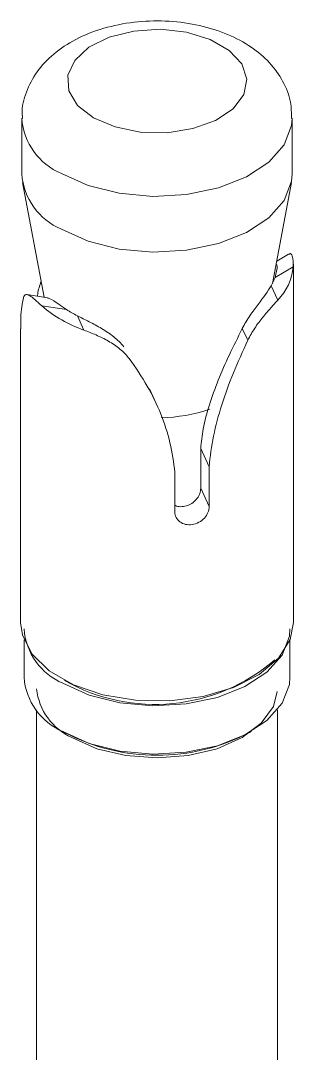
# Model space of a CAD drawing. Extents: x -976302 to -776254, y 5665 to 231437.
# Drawn here: x -791765.7 to -791705.3, y 83439.7 to 83668.2 of the extents above; entities that cross this region are included whole.
import ezdxf

# ---------------------------------------------------------------- set-up
doc = ezdxf.new("R2010")
doc.units = 0
doc.header["$LTSCALE"] = 1000
doc.header["$MEASUREMENT"] = 0

msp = doc.modelspace()

# ---------------------------------------------------------------- linework, layer by layer
at = {"linetype": 'Continuous', "lineweight": 15}
for p, q in [((-791765.48, 83646.64), (-791765.48, 83634.31)), ((-791765.48, 83646.64), (-791765.48, 83634.31)), ((-791765.48, 83646.64), (-791765.48, 83634.31)), ((-791765.48, 83646.64), (-791765.48, 83634.31)), ((-791705.6, 83634.31), (-791705.6, 83646.64)), ((-791705.6, 83634.31), (-791705.6, 83646.64)), ((-791705.6, 83634.31), (-791705.6, 83646.64)), ((-791705.6, 83634.31), (-791705.6, 83646.64)), ((-791765.31, 83632.45), (-791760.54, 83607.04)), ((-791765.31, 83632.45), (-791760.54, 83607.04)), ((-791765.31, 83632.45), (-791760.54, 83607.04)), ((-791765.31, 83632.45), (-791760.54, 83607.04)), ((-791709.97, 83610.11), (-791705.78, 83632.45)), ((-791709.97, 83610.11), (-791705.78, 83632.45)), ((-791709.97, 83610.11), (-791705.78, 83632.45)), ((-791709.97, 83610.11), (-791705.78, 83632.45)), ((-791706.43, 83616.56), (-791709.04, 83615.05)), ((-791706.43, 83616.56), (-791709.04, 83615.05)), ((-791706.43, 83616.56), (-791709.04, 83615.05)), ((-791706.43, 83616.56), (-791709.04, 83615.05)), ((-791705.38, 83613.77), (-791709.4, 83611.44)), ((-791705.38, 83613.77), (-791709.4, 83611.44)), ((-791705.35, 83535.08), (-791705.35, 83614.34)), ((-791705.35, 83535.08), (-791705.35, 83614.34)), ((-791705.35, 83535.08), (-791705.35, 83614.34)), ((-791705.35, 83535.08), (-791705.35, 83614.34)), ((-791710.27, 83609.57), (-791708.79, 83606.4)), ((-791710.27, 83609.57), (-791708.79, 83606.4)), ((-791759.8, 83606.93), (-791764.26, 83607.62)), ((-791759.8, 83606.93), (-791764.26, 83607.62)), ((-791759.8, 83606.93), (-791764.26, 83607.62)), ((-791759.8, 83606.93), (-791764.26, 83607.62)), ((-791755.55, 83604.31), (-791761.05, 83605.16)), ((-791755.55, 83604.31), (-791761.05, 83605.16)), ((-791751.71, 83599.76), (-791753.18, 83602.94)), ((-791751.71, 83599.76), (-791753.18, 83602.94)), ((-791765.74, 83600.03), (-791765.74, 83535.08)), ((-791765.74, 83600.03), (-791765.74, 83535.08)), ((-791765.74, 83600.03), (-791765.74, 83535.08)), ((-791765.74, 83600.03), (-791765.74, 83535.08)), ((-791715.43, 83597.51), (-791716.65, 83600.13)), ((-791715.43, 83597.51), (-791716.65, 83600.13)), ((-791735.72, 83583.55), (-791737.22, 83586.77)), ((-791735.72, 83583.55), (-791737.22, 83586.77)), ((-791735.72, 83583.55), (-791737.22, 83586.77)), ((-791735.72, 83583.55), (-791737.22, 83586.77)), ((-791725.85, 83573.57), (-791723.97, 83569.52)), ((-791725.85, 83573.57), (-791725.85, 83564.77)), ((-791725.85, 83573.57), (-791723.97, 83569.52)), ((-791725.85, 83573.57), (-791725.85, 83564.77)), ((-791723.97, 83560.72), (-791723.97, 83569.52)), ((-791723.97, 83560.72), (-791723.97, 83569.52)), ((-791731.62, 83568.34), (-791731.62, 83559.54)), ((-791731.62, 83568.34), (-791731.62, 83559.54)), ((-791725.85, 83564.77), (-791723.97, 83560.72)), ((-791725.85, 83564.77), (-791723.97, 83560.72)), ((-791764.98, 83531.21), (-791764.98, 83522.96)), ((-791764.98, 83531.21), (-791764.98, 83522.96)), ((-791764.98, 83531.21), (-791764.98, 83522.96)), ((-791764.98, 83531.21), (-791764.98, 83522.96)), ((-791706.1, 83522.96), (-791706.1, 83531.21)), ((-791706.1, 83522.96), (-791706.1, 83531.21)), ((-791706.1, 83522.96), (-791706.1, 83531.21)), ((-791706.1, 83522.96), (-791706.1, 83531.21)), ((-791762.21, 83515.76), (-791762.21, 83428.04)), ((-791762.21, 83515.76), (-791762.21, 83428.04)), ((-791762.21, 83515.76), (-791762.21, 83428.04)), ((-791762.21, 83515.76), (-791762.21, 83428.04)), ((-791708.87, 83428.04), (-791708.87, 83515.76)), ((-791708.87, 83428.04), (-791708.87, 83515.76)), ((-791708.87, 83428.04), (-791708.87, 83515.76)), ((-791708.87, 83428.04), (-791708.87, 83515.76)), ((-791756.36, 83510.94), (-791756.01, 83510.74)), ((-791756.36, 83510.94), (-791756.01, 83510.74)), ((-791756.36, 83510.94), (-791756.01, 83510.74)), ((-791756.36, 83510.94), (-791756.01, 83510.74)), ((-791715.08, 83510.74), (-791714.72, 83510.94)), ((-791715.08, 83510.74), (-791714.72, 83510.94)), ((-791715.08, 83510.74), (-791714.72, 83510.94)), ((-791715.08, 83510.74), (-791714.72, 83510.94))]:
    msp.add_line(p, q, dxfattribs=at)
at = {"linetype": 'Continuous', "lineweight": 15, "flags": 128}
for points in [[(-791749.6, 83646.74), (-791753.12, 83649.5), (-791755.07, 83652.72), (-791755.29, 83656.14), (-791753.76, 83659.45), (-791750.61, 83662.34), (-791746.12, 83664.57), (-791740.69, 83665.94), (-791734.8, 83666.32), (-791728.98, 83665.69), (-791723.74, 83664.09), (-791719.55, 83661.67), (-791716.78, 83658.65), (-791715.68, 83655.29), (-791716.34, 83651.89), (-791718.71, 83648.75), (-791722.58, 83646.16), (-791727.59, 83644.34), (-791733.32, 83643.45), (-791739.24, 83643.58), (-791744.83, 83644.71), (-791749.6, 83646.74)], [(-791749.6, 83646.74), (-791753.12, 83649.5), (-791755.07, 83652.72), (-791755.29, 83656.14), (-791753.76, 83659.45), (-791750.61, 83662.34), (-791746.12, 83664.57), (-791740.69, 83665.94), (-791734.8, 83666.32), (-791728.98, 83665.69), (-791723.74, 83664.09), (-791719.55, 83661.67), (-791716.78, 83658.65), (-791715.68, 83655.29), (-791716.34, 83651.89), (-791718.71, 83648.75), (-791722.58, 83646.16), (-791727.59, 83644.34), (-791733.32, 83643.45), (-791739.24, 83643.58), (-791744.83, 83644.71), (-791749.6, 83646.74)], [(-791749.6, 83646.74), (-791753.12, 83649.5), (-791755.07, 83652.72), (-791755.29, 83656.14), (-791753.76, 83659.45), (-791750.61, 83662.34), (-791746.12, 83664.57), (-791740.69, 83665.94), (-791734.8, 83666.32), (-791728.98, 83665.69), (-791723.74, 83664.09), (-791719.55, 83661.67), (-791716.78, 83658.65), (-791715.68, 83655.29), (-791716.34, 83651.89), (-791718.71, 83648.75), (-791722.58, 83646.16), (-791727.59, 83644.34), (-791733.32, 83643.45), (-791739.24, 83643.58), (-791744.83, 83644.71), (-791749.6, 83646.74)], [(-791749.6, 83646.74), (-791753.12, 83649.5), (-791755.07, 83652.72), (-791755.29, 83656.14), (-791753.76, 83659.45), (-791750.61, 83662.34), (-791746.12, 83664.57), (-791740.69, 83665.94), (-791734.8, 83666.32), (-791728.98, 83665.69), (-791723.74, 83664.09), (-791719.55, 83661.67), (-791716.78, 83658.65), (-791715.68, 83655.29), (-791716.34, 83651.89), (-791718.71, 83648.75), (-791722.58, 83646.16), (-791727.59, 83644.34), (-791733.32, 83643.45), (-791739.24, 83643.58), (-791744.83, 83644.71), (-791749.6, 83646.74)], [(-791705.6, 83646.61), (-791705.73, 83645.01), (-791707.37, 83640.78), (-791710.78, 83636.92), (-791715.74, 83633.67), (-791721.95, 83631.24), (-791729.01, 83629.77), (-791736.48, 83629.36), (-791743.9, 83630.04), (-791750.78, 83631.76), (-791756.71, 83634.42)], [(-791705.6, 83646.61), (-791705.73, 83645.01), (-791707.37, 83640.78), (-791710.78, 83636.92), (-791715.74, 83633.67), (-791721.95, 83631.24), (-791729.01, 83629.77), (-791736.48, 83629.36), (-791743.9, 83630.04), (-791750.78, 83631.76), (-791756.71, 83634.42)], [(-791705.6, 83634.31), (-791705.73, 83632.69), (-791707.37, 83628.46), (-791710.78, 83624.6), (-791715.74, 83621.35), (-791721.95, 83618.91), (-791729.01, 83617.44), (-791736.48, 83617.04), (-791743.9, 83617.71), (-791750.78, 83619.43), (-791756.71, 83622.09)], [(-791705.6, 83634.31), (-791705.73, 83632.69), (-791707.37, 83628.46), (-791710.78, 83624.6), (-791715.74, 83621.35), (-791721.95, 83618.91), (-791729.01, 83617.44), (-791736.48, 83617.04), (-791743.9, 83617.71), (-791750.78, 83619.43), (-791756.71, 83622.09)], [(-791705.6, 83634.31), (-791705.73, 83632.69), (-791707.37, 83628.46), (-791710.78, 83624.6), (-791715.74, 83621.35), (-791721.95, 83618.91), (-791729.01, 83617.44), (-791736.48, 83617.04), (-791743.9, 83617.71), (-791750.78, 83619.43), (-791756.71, 83622.09)], [(-791705.6, 83634.31), (-791705.73, 83632.69), (-791707.37, 83628.46), (-791710.78, 83624.6), (-791715.74, 83621.35), (-791721.95, 83618.91), (-791729.01, 83617.44), (-791736.48, 83617.04), (-791743.9, 83617.71), (-791750.78, 83619.43), (-791756.71, 83622.09)], [(-791765.74, 83535.08), (-791765.36, 83532.35), (-791763.25, 83528.16), (-791759.4, 83524.4), (-791754.05, 83521.31), (-791747.53, 83519.08), (-791740.27, 83517.86), (-791732.7, 83517.73), (-791725.32, 83518.68), (-791718.57, 83520.66), (-791712.89, 83523.55), (-791708.64, 83527.17), (-791706.08, 83531.28), (-791705.35, 83535.08)], [(-791765.74, 83535.08), (-791765.36, 83532.35), (-791763.25, 83528.16), (-791759.4, 83524.4), (-791754.05, 83521.31), (-791747.53, 83519.08), (-791740.27, 83517.86), (-791732.7, 83517.73), (-791725.32, 83518.68), (-791718.57, 83520.66), (-791712.89, 83523.55), (-791708.64, 83527.17), (-791706.08, 83531.28), (-791705.35, 83535.08)], [(-791765.74, 83535.08), (-791765.36, 83532.35), (-791763.25, 83528.16), (-791759.4, 83524.4), (-791754.05, 83521.31), (-791747.53, 83519.08), (-791740.27, 83517.86), (-791732.7, 83517.73), (-791725.32, 83518.68), (-791718.57, 83520.66), (-791712.89, 83523.55), (-791708.64, 83527.17), (-791706.08, 83531.28), (-791705.35, 83535.08)], [(-791765.74, 83535.08), (-791765.36, 83532.35), (-791763.25, 83528.16), (-791759.4, 83524.4), (-791754.05, 83521.31), (-791747.53, 83519.08), (-791740.27, 83517.86), (-791732.7, 83517.73), (-791725.32, 83518.68), (-791718.57, 83520.66), (-791712.89, 83523.55), (-791708.64, 83527.17), (-791706.08, 83531.28), (-791705.35, 83535.08)], [(-791706.1, 83533.64), (-791706.23, 83532.04), (-791707.84, 83527.88), (-791711.19, 83524.09), (-791716.07, 83520.89), (-791722.18, 83518.5), (-791729.12, 83517.06), (-791736.47, 83516.66), (-791743.76, 83517.32), (-791750.53, 83519.01), (-791756.36, 83521.62)], [(-791706.1, 83533.64), (-791706.23, 83532.04), (-791707.84, 83527.88), (-791711.19, 83524.09), (-791716.07, 83520.89), (-791722.18, 83518.5), (-791729.12, 83517.06), (-791736.47, 83516.66), (-791743.76, 83517.32), (-791750.53, 83519.01), (-791756.36, 83521.62)], [(-791706.1, 83533.64), (-791706.23, 83532.04), (-791707.84, 83527.88), (-791711.19, 83524.09), (-791716.07, 83520.89), (-791722.18, 83518.5), (-791729.12, 83517.06), (-791736.47, 83516.66), (-791743.76, 83517.32), (-791750.53, 83519.01), (-791756.36, 83521.62)], [(-791706.1, 83533.64), (-791706.23, 83532.04), (-791707.84, 83527.88), (-791711.19, 83524.09), (-791716.07, 83520.89), (-791722.18, 83518.5), (-791729.12, 83517.06), (-791736.47, 83516.66), (-791743.76, 83517.32), (-791750.53, 83519.01), (-791756.36, 83521.62)], [(-791706.1, 83522.96), (-791706.23, 83521.36), (-791707.84, 83517.2), (-791711.19, 83513.41), (-791716.07, 83510.21), (-791722.18, 83507.82), (-791729.12, 83506.37), (-791736.47, 83505.97), (-791743.76, 83506.64), (-791750.53, 83508.33), (-791756.36, 83510.94)], [(-791706.1, 83522.96), (-791706.23, 83521.36), (-791707.84, 83517.2), (-791711.19, 83513.41), (-791716.07, 83510.21), (-791722.18, 83507.82), (-791729.12, 83506.37), (-791736.47, 83505.97), (-791743.76, 83506.64), (-791750.53, 83508.33), (-791756.36, 83510.94)], [(-791706.1, 83522.96), (-791706.23, 83521.36), (-791707.84, 83517.2), (-791711.19, 83513.41), (-791716.07, 83510.21), (-791722.18, 83507.82), (-791729.12, 83506.37), (-791736.47, 83505.97), (-791743.76, 83506.64), (-791750.53, 83508.33), (-791756.36, 83510.94)], [(-791706.1, 83522.96), (-791706.23, 83521.36), (-791707.84, 83517.2), (-791711.19, 83513.41), (-791716.07, 83510.21), (-791722.18, 83507.82), (-791729.12, 83506.37), (-791736.47, 83505.97), (-791743.76, 83506.64), (-791750.53, 83508.33), (-791756.36, 83510.94)], [(-791708.9, 83519.78), (-791709.78, 83516.51), (-791712.45, 83512.79), (-791716.68, 83509.61), (-791722.21, 83507.16), (-791728.64, 83505.62), (-791735.54, 83505.1), (-791742.45, 83505.62), (-791748.88, 83507.16), (-791754.4, 83509.61)], [(-791708.9, 83519.78), (-791709.78, 83516.51), (-791712.45, 83512.79), (-791716.68, 83509.61), (-791722.21, 83507.16), (-791728.64, 83505.62), (-791735.54, 83505.1), (-791742.45, 83505.62), (-791748.88, 83507.16), (-791754.4, 83509.61)]]:
    msp.add_lwpolyline(points, dxfattribs=at)
at = {"linetype": 'Continuous', "lineweight": 15}
for centre, radius, start, end in [((-791751.1, 83647.71), 14.43, 184.4331, 247.0907), ((-791751.11, 83635.37), 14.41, 184.2066, 247.1136), ((-791751.11, 83635.37), 14.41, 184.2066, 247.1136), ((-791717.67, 83615), 12.36, 315.9205, 354.2826), ((-791717.67, 83615), 12.36, 315.9205, 354.2826), ((-791719.54, 83615.01), 10.75, 329.5973, 340.6057), ((-791719.54, 83615.01), 10.75, 329.5973, 340.6057), ((-791742.49, 83626.52), 28.3, 229.0183, 250.9871), ((-791742.49, 83626.52), 28.3, 229.0183, 250.9871), ((-791741.82, 83625.36), 25.13, 236.8797, 243.1257), ((-791741.82, 83625.36), 25.13, 236.8797, 243.1257), ((-791735.32, 83615.74), 35.37, 271.0925, 288.9167), ((-791735.32, 83615.74), 35.37, 271.0925, 288.9167), ((-791750.85, 83534.68), 14.17, 184.2066, 247.1136), ((-791750.85, 83534.68), 14.17, 184.2066, 247.1136), ((-791735.98, 83557.59), 40.63, 240.4683, 310.6934), ((-791735.98, 83557.59), 40.63, 240.4683, 310.6934), ((-791750.85, 83524), 14.17, 184.2066, 247.1136), ((-791750.85, 83524), 14.17, 184.2066, 247.1136), ((-791748.86, 83521.84), 13.43, 186.2564, 245.6346), ((-791735.54, 83549.69), 44, 242.2873, 297.7181), ((-791735.54, 83549.69), 44, 242.2873, 297.7181)]:
    msp.add_arc(centre, radius, start, end, dxfattribs=at)
for points, knots in [([(-791705.78, 83646.59), (-791705.78, 83647.8), (-791705.78, 83650.69), (-791707.56, 83654.97), (-791710.54, 83659.11), (-791714.68, 83662.59), (-791719.89, 83665.38), (-791726.06, 83667.33), (-791732.85, 83668.28), (-791739.83, 83668.15), (-791746.66, 83666.94), (-791752.82, 83664.67), (-791757.94, 83661.5), (-791761.85, 83657.62), (-791764.36, 83653.16), (-791765.57, 83649.33), (-791765.36, 83647.15), (-791765.3, 83646.59)], [0, 0, 0, 0, 0.046503, 0.111141, 0.17548, 0.243089, 0.315844, 0.392566, 0.470023, 0.547522, 0.625824, 0.705856, 0.780164, 0.849873, 0.915259, 0.978556, 1, 1, 1, 1]), ([(-791705.78, 83646.59), (-791705.78, 83647.8), (-791705.78, 83650.69), (-791707.56, 83654.97), (-791710.54, 83659.11), (-791714.68, 83662.59), (-791719.89, 83665.38), (-791726.06, 83667.33), (-791732.85, 83668.28), (-791739.83, 83668.15), (-791746.66, 83666.94), (-791752.82, 83664.67), (-791757.94, 83661.5), (-791761.85, 83657.62), (-791764.36, 83653.16), (-791765.57, 83649.33), (-791765.36, 83647.15), (-791765.3, 83646.59)], [0, 0, 0, 0, 0.046503, 0.111141, 0.17548, 0.243089, 0.315844, 0.392566, 0.470023, 0.547522, 0.625824, 0.705856, 0.780164, 0.849873, 0.915259, 0.978556, 1, 1, 1, 1]), ([(-791705.78, 83646.59), (-791705.78, 83647.8), (-791705.78, 83650.69), (-791707.56, 83654.97), (-791710.54, 83659.11), (-791714.68, 83662.59), (-791719.89, 83665.38), (-791726.06, 83667.33), (-791732.85, 83668.28), (-791739.83, 83668.15), (-791746.66, 83666.94), (-791752.82, 83664.67), (-791757.94, 83661.5), (-791761.85, 83657.62), (-791764.36, 83653.16), (-791765.57, 83649.33), (-791765.36, 83647.15), (-791765.3, 83646.59)], [0, 0, 0, 0, 0.046503, 0.111141, 0.17548, 0.243089, 0.315844, 0.392566, 0.470023, 0.547522, 0.625824, 0.705856, 0.780164, 0.849873, 0.915259, 0.978556, 1, 1, 1, 1]), ([(-791705.78, 83646.59), (-791705.78, 83647.8), (-791705.78, 83650.69), (-791707.56, 83654.97), (-791710.54, 83659.11), (-791714.68, 83662.59), (-791719.89, 83665.38), (-791726.06, 83667.33), (-791732.85, 83668.28), (-791739.83, 83668.15), (-791746.66, 83666.94), (-791752.82, 83664.67), (-791757.94, 83661.5), (-791761.85, 83657.62), (-791764.36, 83653.16), (-791765.57, 83649.33), (-791765.36, 83647.15), (-791765.3, 83646.59)], [0, 0, 0, 0, 0.046503, 0.111141, 0.17548, 0.243089, 0.315844, 0.392566, 0.470023, 0.547522, 0.625824, 0.705856, 0.780164, 0.849873, 0.915259, 0.978556, 1, 1, 1, 1]), ([(-791705.38, 83613.77), (-791705.39, 83614.63), (-791705.41, 83616.13), (-791706.01, 83616.89), (-791706.31, 83616.54), (-791706.37, 83616.47)], [0, 0, 0, 0, 0.523178, 0.9004856, 1, 1, 1, 1]), ([(-791705.38, 83613.77), (-791705.39, 83614.63), (-791705.41, 83616.13), (-791706.01, 83616.89), (-791706.31, 83616.54), (-791706.37, 83616.47)], [0, 0, 0, 0, 0.523178, 0.9004856, 1, 1, 1, 1]), ([(-791705.38, 83613.77), (-791705.39, 83614.63), (-791705.41, 83616.13), (-791706.01, 83616.89), (-791706.31, 83616.54), (-791706.37, 83616.47)], [0, 0, 0, 0, 0.523178, 0.9004856, 1, 1, 1, 1]), ([(-791705.38, 83613.77), (-791705.39, 83614.63), (-791705.41, 83616.13), (-791706.01, 83616.89), (-791706.31, 83616.54), (-791706.37, 83616.47)], [0, 0, 0, 0, 0.523178, 0.9004856, 1, 1, 1, 1]), ([(-791709.4, 83611.44), (-791709.14, 83612.41), (-791708.76, 83613.82), (-791709.06, 83614.32), (-791709.15, 83614.47)], [0, 0, 0, 0, 0.686379, 1, 1, 1, 1]), ([(-791709.4, 83611.44), (-791709.14, 83612.41), (-791708.76, 83613.82), (-791709.06, 83614.32), (-791709.15, 83614.47)], [0, 0, 0, 0, 0.686379, 1, 1, 1, 1]), ([(-791709.4, 83611.44), (-791709.14, 83612.41), (-791708.76, 83613.82), (-791709.06, 83614.32), (-791709.15, 83614.47)], [0, 0, 0, 0, 0.686379, 1, 1, 1, 1]), ([(-791709.4, 83611.44), (-791709.14, 83612.41), (-791708.76, 83613.82), (-791709.06, 83614.32), (-791709.15, 83614.47)], [0, 0, 0, 0, 0.686379, 1, 1, 1, 1]), ([(-791761.2, 83610.57), (-791761.53, 83609.62), (-791761.91, 83608.5), (-791762, 83607.44), (-791762.01, 83607.27)], [0, 0, 0, 0, 0.8441971, 1, 1, 1, 1]), ([(-791761.2, 83610.57), (-791761.53, 83609.62), (-791761.91, 83608.5), (-791762, 83607.44), (-791762.01, 83607.27)], [0, 0, 0, 0, 0.8441971, 1, 1, 1, 1]), ([(-791761.2, 83610.57), (-791761.53, 83609.62), (-791761.91, 83608.5), (-791762, 83607.44), (-791762.01, 83607.27)], [0, 0, 0, 0, 0.8441971, 1, 1, 1, 1]), ([(-791761.2, 83610.57), (-791761.53, 83609.62), (-791761.91, 83608.5), (-791762, 83607.44), (-791762.01, 83607.27)], [0, 0, 0, 0, 0.8441971, 1, 1, 1, 1]), ([(-791716.65, 83600.13), (-791716.16, 83601.09), (-791715.59, 83602.03), (-791714.36, 83603.84), (-791713.74, 83604.68), (-791711.96, 83607.05), (-791710.97, 83608.37), (-791710.27, 83609.57)], [0, 0, 0, 0, 0.25, 0.25, 0.5, 0.5, 1, 1, 1, 1]), ([(-791716.65, 83600.13), (-791716.16, 83601.09), (-791715.59, 83602.03), (-791714.36, 83603.84), (-791713.74, 83604.68), (-791711.96, 83607.05), (-791710.97, 83608.37), (-791710.27, 83609.57)], [0, 0, 0, 0, 0.25, 0.25, 0.5, 0.5, 1, 1, 1, 1]), ([(-791716.65, 83600.13), (-791716.16, 83601.09), (-791715.59, 83602.03), (-791714.36, 83603.84), (-791713.74, 83604.68), (-791711.96, 83607.05), (-791710.97, 83608.37), (-791710.27, 83609.57)], [0, 0, 0, 0, 0.25, 0.25, 0.5, 0.5, 1, 1, 1, 1]), ([(-791716.65, 83600.13), (-791716.16, 83601.09), (-791715.59, 83602.03), (-791714.36, 83603.84), (-791713.74, 83604.68), (-791711.96, 83607.05), (-791710.97, 83608.37), (-791710.27, 83609.57)], [0, 0, 0, 0, 0.25, 0.25, 0.5, 0.5, 1, 1, 1, 1]), ([(-791765.69, 83600.03), (-791765.71, 83600.88), (-791765.78, 83603.8), (-791765.38, 83605.65), (-791765.1, 83606.96)], [0, 0, 0, 0, 0.289158, 1, 1, 1, 1]), ([(-791765.69, 83600.03), (-791765.71, 83600.88), (-791765.78, 83603.8), (-791765.38, 83605.65), (-791765.1, 83606.96)], [0, 0, 0, 0, 0.289158, 1, 1, 1, 1]), ([(-791765.69, 83600.03), (-791765.71, 83600.88), (-791765.78, 83603.8), (-791765.38, 83605.65), (-791765.1, 83606.96)], [0, 0, 0, 0, 0.289158, 1, 1, 1, 1]), ([(-791765.69, 83600.03), (-791765.71, 83600.88), (-791765.78, 83603.8), (-791765.38, 83605.65), (-791765.1, 83606.96)], [0, 0, 0, 0, 0.289158, 1, 1, 1, 1]), ([(-791765.1, 83606.96), (-791764.98, 83607.34), (-791764.82, 83607.55), (-791764.38, 83607.68), (-791764.1, 83607.6), (-791763.42, 83607.2), (-791763.01, 83606.89), (-791762.11, 83606.12), (-791761.6, 83605.66), (-791761.05, 83605.16)], [0, 0, 0, 0, 0.25, 0.25, 0.5, 0.5, 0.75, 0.75, 1, 1, 1, 1]), ([(-791765.1, 83606.96), (-791764.98, 83607.34), (-791764.82, 83607.55), (-791764.38, 83607.68), (-791764.1, 83607.6), (-791763.42, 83607.2), (-791763.01, 83606.89), (-791762.11, 83606.12), (-791761.6, 83605.66), (-791761.05, 83605.16)], [0, 0, 0, 0, 0.25, 0.25, 0.5, 0.5, 0.75, 0.75, 1, 1, 1, 1]), ([(-791765.1, 83606.96), (-791764.98, 83607.34), (-791764.82, 83607.55), (-791764.38, 83607.68), (-791764.1, 83607.6), (-791763.42, 83607.2), (-791763.01, 83606.89), (-791762.11, 83606.12), (-791761.6, 83605.66), (-791761.05, 83605.16)], [0, 0, 0, 0, 0.25, 0.25, 0.5, 0.5, 0.75, 0.75, 1, 1, 1, 1]), ([(-791765.1, 83606.96), (-791764.98, 83607.34), (-791764.82, 83607.55), (-791764.38, 83607.68), (-791764.1, 83607.6), (-791763.42, 83607.2), (-791763.01, 83606.89), (-791762.11, 83606.12), (-791761.6, 83605.66), (-791761.05, 83605.16)], [0, 0, 0, 0, 0.25, 0.25, 0.5, 0.5, 0.75, 0.75, 1, 1, 1, 1]), ([(-791759.81, 83606.85), (-791759.64, 83606.82), (-791759.11, 83606.76), (-791757.63, 83605.68), (-791756.15, 83604.7), (-791755.55, 83604.31)], [0, 0, 0, 0, 0.205231, 0.676609, 1, 1, 1, 1]), ([(-791759.81, 83606.85), (-791759.64, 83606.82), (-791759.11, 83606.76), (-791757.63, 83605.68), (-791756.15, 83604.7), (-791755.55, 83604.31)], [0, 0, 0, 0, 0.205231, 0.676609, 1, 1, 1, 1]), ([(-791759.81, 83606.85), (-791759.64, 83606.82), (-791759.11, 83606.76), (-791757.63, 83605.68), (-791756.15, 83604.7), (-791755.55, 83604.31)], [0, 0, 0, 0, 0.205231, 0.676609, 1, 1, 1, 1]), ([(-791759.81, 83606.85), (-791759.64, 83606.82), (-791759.11, 83606.76), (-791757.63, 83605.68), (-791756.15, 83604.7), (-791755.55, 83604.31)], [0, 0, 0, 0, 0.205231, 0.676609, 1, 1, 1, 1]), ([(-791715.43, 83597.51), (-791715, 83598.44), (-791714.48, 83599.33), (-791713.34, 83601.05), (-791712.73, 83601.86), (-791711.52, 83603.35), (-791710.92, 83604.04), (-791709.8, 83605.29), (-791709.28, 83605.87), (-791708.79, 83606.4)], [0, 0, 0, 0, 0.25, 0.25, 0.5, 0.5, 0.75, 0.75, 1, 1, 1, 1]), ([(-791715.43, 83597.51), (-791715, 83598.44), (-791714.48, 83599.33), (-791713.34, 83601.05), (-791712.73, 83601.86), (-791711.52, 83603.35), (-791710.92, 83604.04), (-791709.8, 83605.29), (-791709.28, 83605.87), (-791708.79, 83606.4)], [0, 0, 0, 0, 0.25, 0.25, 0.5, 0.5, 0.75, 0.75, 1, 1, 1, 1]), ([(-791715.43, 83597.51), (-791715, 83598.44), (-791714.48, 83599.33), (-791713.34, 83601.05), (-791712.73, 83601.86), (-791711.52, 83603.35), (-791710.92, 83604.04), (-791709.8, 83605.29), (-791709.28, 83605.87), (-791708.79, 83606.4)], [0, 0, 0, 0, 0.25, 0.25, 0.5, 0.5, 0.75, 0.75, 1, 1, 1, 1]), ([(-791715.43, 83597.51), (-791715, 83598.44), (-791714.48, 83599.33), (-791713.34, 83601.05), (-791712.73, 83601.86), (-791711.52, 83603.35), (-791710.92, 83604.04), (-791709.8, 83605.29), (-791709.28, 83605.87), (-791708.79, 83606.4)], [0, 0, 0, 0, 0.25, 0.25, 0.5, 0.5, 0.75, 0.75, 1, 1, 1, 1]), ([(-791753.18, 83602.94), (-791752.35, 83602.52), (-791751.49, 83602.09), (-791749.69, 83601.17), (-791748.74, 83600.67), (-791747.34, 83599.84), (-791746.88, 83599.55), (-791745.97, 83598.93), (-791745.52, 83598.61), (-791744.69, 83597.94), (-791744.29, 83597.59), (-791743.55, 83596.85), (-791743.21, 83596.47), (-791742.91, 83596.07)], [0, 0, 0, 0, 0.25, 0.25, 0.5, 0.5, 0.625, 0.625, 0.75, 0.75, 0.875, 0.875, 1, 1, 1, 1]), ([(-791753.18, 83602.94), (-791752.35, 83602.52), (-791751.49, 83602.09), (-791749.69, 83601.17), (-791748.74, 83600.67), (-791747.34, 83599.84), (-791746.88, 83599.55), (-791745.97, 83598.93), (-791745.52, 83598.61), (-791744.69, 83597.94), (-791744.29, 83597.59), (-791743.55, 83596.85), (-791743.21, 83596.47), (-791742.91, 83596.07)], [0, 0, 0, 0, 0.25, 0.25, 0.5, 0.5, 0.625, 0.625, 0.75, 0.75, 0.875, 0.875, 1, 1, 1, 1]), ([(-791753.18, 83602.94), (-791752.35, 83602.52), (-791751.49, 83602.09), (-791749.69, 83601.17), (-791748.74, 83600.67), (-791747.34, 83599.84), (-791746.88, 83599.55), (-791745.97, 83598.93), (-791745.52, 83598.61), (-791744.69, 83597.94), (-791744.29, 83597.59), (-791743.55, 83596.85), (-791743.21, 83596.47), (-791742.91, 83596.07)], [0, 0, 0, 0, 0.25, 0.25, 0.5, 0.5, 0.625, 0.625, 0.75, 0.75, 0.875, 0.875, 1, 1, 1, 1]), ([(-791753.18, 83602.94), (-791752.35, 83602.52), (-791751.49, 83602.09), (-791749.69, 83601.17), (-791748.74, 83600.67), (-791747.34, 83599.84), (-791746.88, 83599.55), (-791745.97, 83598.93), (-791745.52, 83598.61), (-791744.69, 83597.94), (-791744.29, 83597.59), (-791743.55, 83596.85), (-791743.21, 83596.47), (-791742.91, 83596.07)], [0, 0, 0, 0, 0.25, 0.25, 0.5, 0.5, 0.625, 0.625, 0.75, 0.75, 0.875, 0.875, 1, 1, 1, 1]), ([(-791751.71, 83599.76), (-791750.83, 83599.44), (-791749.93, 83599.09), (-791748.12, 83598.29), (-791747.19, 83597.84), (-791745.4, 83596.81), (-791744.54, 83596.23), (-791742.96, 83594.93), (-791742.27, 83594.23), (-791741.7, 83593.45)], [0, 0, 0, 0, 0.25, 0.25, 0.5, 0.5, 0.75, 0.75, 1, 1, 1, 1]), ([(-791751.71, 83599.76), (-791750.83, 83599.44), (-791749.93, 83599.09), (-791748.12, 83598.29), (-791747.19, 83597.84), (-791745.4, 83596.81), (-791744.54, 83596.23), (-791742.96, 83594.93), (-791742.27, 83594.23), (-791741.7, 83593.45)], [0, 0, 0, 0, 0.25, 0.25, 0.5, 0.5, 0.75, 0.75, 1, 1, 1, 1]), ([(-791751.71, 83599.76), (-791750.83, 83599.44), (-791749.93, 83599.09), (-791748.12, 83598.29), (-791747.19, 83597.84), (-791745.4, 83596.81), (-791744.54, 83596.23), (-791742.96, 83594.93), (-791742.27, 83594.23), (-791741.7, 83593.45)], [0, 0, 0, 0, 0.25, 0.25, 0.5, 0.5, 0.75, 0.75, 1, 1, 1, 1]), ([(-791751.71, 83599.76), (-791750.83, 83599.44), (-791749.93, 83599.09), (-791748.12, 83598.29), (-791747.19, 83597.84), (-791745.4, 83596.81), (-791744.54, 83596.23), (-791742.96, 83594.93), (-791742.27, 83594.23), (-791741.7, 83593.45)], [0, 0, 0, 0, 0.25, 0.25, 0.5, 0.5, 0.75, 0.75, 1, 1, 1, 1]), ([(-791716.65, 83600.13), (-791717.64, 83598.17), (-791718.61, 83596.23), (-791720.41, 83592.4), (-791721.23, 83590.53), (-791722.71, 83586.86), (-791723.36, 83585.06), (-791724.49, 83581.47), (-791724.96, 83579.68), (-791725.34, 83577.92)], [0, 0, 0, 0, 0.25, 0.25, 0.5, 0.5, 0.75, 0.75, 1, 1, 1, 1]), ([(-791716.65, 83600.13), (-791717.64, 83598.17), (-791718.61, 83596.23), (-791720.41, 83592.4), (-791721.23, 83590.53), (-791722.71, 83586.86), (-791723.36, 83585.06), (-791724.49, 83581.47), (-791724.96, 83579.68), (-791725.34, 83577.92)], [0, 0, 0, 0, 0.25, 0.25, 0.5, 0.5, 0.75, 0.75, 1, 1, 1, 1]), ([(-791716.65, 83600.13), (-791717.64, 83598.17), (-791718.61, 83596.23), (-791720.41, 83592.4), (-791721.23, 83590.53), (-791722.71, 83586.86), (-791723.36, 83585.06), (-791724.49, 83581.47), (-791724.96, 83579.68), (-791725.34, 83577.92)], [0, 0, 0, 0, 0.25, 0.25, 0.5, 0.5, 0.75, 0.75, 1, 1, 1, 1]), ([(-791716.65, 83600.13), (-791717.64, 83598.17), (-791718.61, 83596.23), (-791720.41, 83592.4), (-791721.23, 83590.53), (-791722.71, 83586.86), (-791723.36, 83585.06), (-791724.49, 83581.47), (-791724.96, 83579.68), (-791725.34, 83577.92)], [0, 0, 0, 0, 0.25, 0.25, 0.5, 0.5, 0.75, 0.75, 1, 1, 1, 1]), ([(-791723.97, 83569.52), (-791723.62, 83574.05), (-791722.67, 83578.58), (-791720.47, 83585.54), (-791719.6, 83587.91), (-791717.65, 83592.68), (-791716.57, 83595.08), (-791715.43, 83597.51)], [0, 0, 0, 0, 0.5, 0.5, 0.75, 0.75, 1, 1, 1, 1]), ([(-791723.97, 83569.52), (-791723.62, 83574.05), (-791722.67, 83578.58), (-791720.47, 83585.54), (-791719.6, 83587.91), (-791717.65, 83592.68), (-791716.57, 83595.08), (-791715.43, 83597.51)], [0, 0, 0, 0, 0.5, 0.5, 0.75, 0.75, 1, 1, 1, 1]), ([(-791723.97, 83569.52), (-791723.62, 83574.05), (-791722.67, 83578.58), (-791720.47, 83585.54), (-791719.6, 83587.91), (-791717.65, 83592.68), (-791716.57, 83595.08), (-791715.43, 83597.51)], [0, 0, 0, 0, 0.5, 0.5, 0.75, 0.75, 1, 1, 1, 1]), ([(-791723.97, 83569.52), (-791723.62, 83574.05), (-791722.67, 83578.58), (-791720.47, 83585.54), (-791719.6, 83587.91), (-791717.65, 83592.68), (-791716.57, 83595.08), (-791715.43, 83597.51)], [0, 0, 0, 0, 0.5, 0.5, 0.75, 0.75, 1, 1, 1, 1]), ([(-791741.7, 83593.45), (-791740.2, 83591.42), (-791738.88, 83589.41), (-791736.55, 83585.34), (-791735.54, 83583.28), (-791733.01, 83576.99), (-791732, 83572.74), (-791731.62, 83568.34)], [0, 0, 0, 0, 0.25, 0.25, 0.5, 0.5, 1, 1, 1, 1]), ([(-791741.7, 83593.45), (-791740.2, 83591.42), (-791738.88, 83589.41), (-791736.55, 83585.34), (-791735.54, 83583.28), (-791733.01, 83576.99), (-791732, 83572.74), (-791731.62, 83568.34)], [0, 0, 0, 0, 0.25, 0.25, 0.5, 0.5, 1, 1, 1, 1]), ([(-791741.7, 83593.45), (-791740.2, 83591.42), (-791738.88, 83589.41), (-791736.55, 83585.34), (-791735.54, 83583.28), (-791733.01, 83576.99), (-791732, 83572.74), (-791731.62, 83568.34)], [0, 0, 0, 0, 0.25, 0.25, 0.5, 0.5, 1, 1, 1, 1]), ([(-791741.7, 83593.45), (-791740.2, 83591.42), (-791738.88, 83589.41), (-791736.55, 83585.34), (-791735.54, 83583.28), (-791733.01, 83576.99), (-791732, 83572.74), (-791731.62, 83568.34)], [0, 0, 0, 0, 0.25, 0.25, 0.5, 0.5, 1, 1, 1, 1]), ([(-791725.85, 83564.77), (-791725.88, 83564.4), (-791725.96, 83563.65), (-791726.59, 83562.53), (-791727.51, 83561.58), (-791728.7, 83560.91), (-791729.99, 83560.65), (-791731.02, 83560.71), (-791731.5, 83560.96), (-791731.62, 83561.03)], [0, 0, 0, 0, 0.156576, 0.313094, 0.471079, 0.630051, 0.787449, 0.943198, 1, 1, 1, 1]), ([(-791725.85, 83564.77), (-791725.88, 83564.4), (-791725.96, 83563.65), (-791726.59, 83562.53), (-791727.51, 83561.58), (-791728.7, 83560.91), (-791729.99, 83560.65), (-791731.02, 83560.71), (-791731.5, 83560.96), (-791731.62, 83561.03)], [0, 0, 0, 0, 0.156576, 0.313094, 0.471079, 0.630051, 0.787449, 0.943198, 1, 1, 1, 1]), ([(-791725.85, 83564.77), (-791725.88, 83564.4), (-791725.96, 83563.65), (-791726.59, 83562.53), (-791727.51, 83561.58), (-791728.7, 83560.91), (-791729.99, 83560.65), (-791731.02, 83560.71), (-791731.5, 83560.96), (-791731.62, 83561.03)], [0, 0, 0, 0, 0.156576, 0.313094, 0.471079, 0.630051, 0.787449, 0.943198, 1, 1, 1, 1]), ([(-791725.85, 83564.77), (-791725.88, 83564.4), (-791725.96, 83563.65), (-791726.59, 83562.53), (-791727.51, 83561.58), (-791728.7, 83560.91), (-791729.99, 83560.65), (-791731.02, 83560.71), (-791731.5, 83560.96), (-791731.62, 83561.03)], [0, 0, 0, 0, 0.156576, 0.313094, 0.471079, 0.630051, 0.787449, 0.943198, 1, 1, 1, 1]), ([(-791731.62, 83559.54), (-791731.62, 83559.11), (-791731.52, 83558.7), (-791731.12, 83557.95), (-791730.83, 83557.61), (-791729.75, 83556.83), (-791728.73, 83556.59), (-791727.23, 83556.83), (-791726.73, 83556.99), (-791725.82, 83557.49), (-791725.41, 83557.81), (-791724.36, 83558.94), (-791723.97, 83559.87), (-791723.97, 83560.72)], [0, 0, 0, 0, 0.125, 0.125, 0.25, 0.25, 0.5, 0.5, 0.625, 0.625, 0.75, 0.75, 1, 1, 1, 1]), ([(-791731.62, 83559.54), (-791731.62, 83559.11), (-791731.52, 83558.7), (-791731.12, 83557.95), (-791730.83, 83557.61), (-791729.75, 83556.83), (-791728.73, 83556.59), (-791727.23, 83556.83), (-791726.73, 83556.99), (-791725.82, 83557.49), (-791725.41, 83557.81), (-791724.36, 83558.94), (-791723.97, 83559.87), (-791723.97, 83560.72)], [0, 0, 0, 0, 0.125, 0.125, 0.25, 0.25, 0.5, 0.5, 0.625, 0.625, 0.75, 0.75, 1, 1, 1, 1]), ([(-791731.62, 83559.54), (-791731.62, 83559.11), (-791731.52, 83558.7), (-791731.12, 83557.95), (-791730.83, 83557.61), (-791729.75, 83556.83), (-791728.73, 83556.59), (-791727.23, 83556.83), (-791726.73, 83556.99), (-791725.82, 83557.49), (-791725.41, 83557.81), (-791724.36, 83558.94), (-791723.97, 83559.87), (-791723.97, 83560.72)], [0, 0, 0, 0, 0.125, 0.125, 0.25, 0.25, 0.5, 0.5, 0.625, 0.625, 0.75, 0.75, 1, 1, 1, 1]), ([(-791731.62, 83559.54), (-791731.62, 83559.11), (-791731.52, 83558.7), (-791731.12, 83557.95), (-791730.83, 83557.61), (-791729.75, 83556.83), (-791728.73, 83556.59), (-791727.23, 83556.83), (-791726.73, 83556.99), (-791725.82, 83557.49), (-791725.41, 83557.81), (-791724.36, 83558.94), (-791723.97, 83559.87), (-791723.97, 83560.72)], [0, 0, 0, 0, 0.125, 0.125, 0.25, 0.25, 0.5, 0.5, 0.625, 0.625, 0.75, 0.75, 1, 1, 1, 1])]:
    msp.add_open_spline(points, degree=3, knots=knots, dxfattribs=at)
msp.add_open_spline([(-791725.34, 83577.92), (-791725.56, 83576.46), (-791725.73, 83575.01), (-791725.85, 83573.57)], degree=3, dxfattribs=at)
msp.add_open_spline([(-791725.34, 83577.92), (-791725.56, 83576.46), (-791725.73, 83575.01), (-791725.85, 83573.57)], degree=3, dxfattribs=at)
msp.add_open_spline([(-791725.34, 83577.92), (-791725.56, 83576.46), (-791725.73, 83575.01), (-791725.85, 83573.57)], degree=3, dxfattribs=at)
msp.add_open_spline([(-791725.34, 83577.92), (-791725.56, 83576.46), (-791725.73, 83575.01), (-791725.85, 83573.57)], degree=3, dxfattribs=at)

doc.saveas('drawing.dxf')
